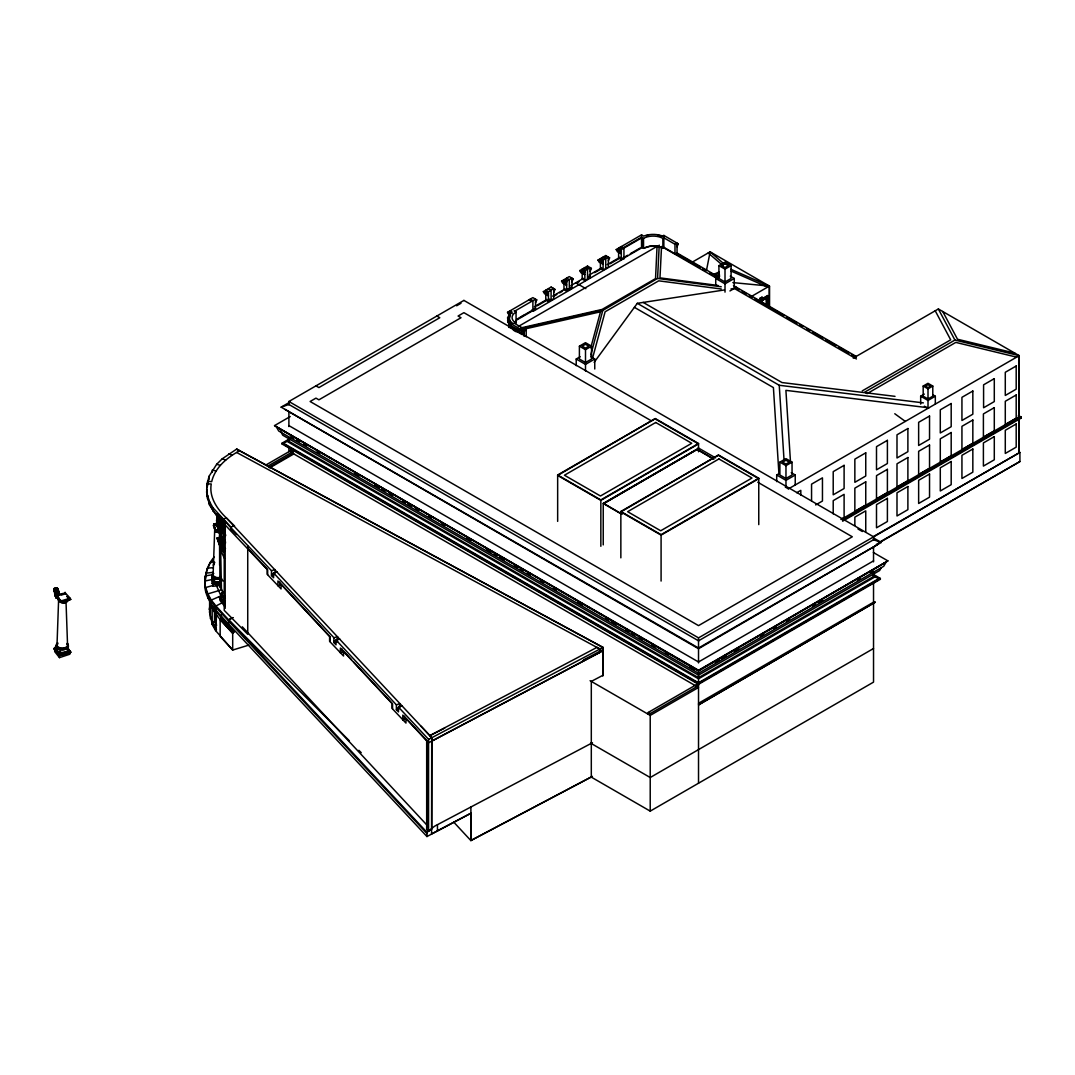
<?xml version="1.0" encoding="UTF-8"?>
<svg xmlns="http://www.w3.org/2000/svg" width="1075" height="1075" viewBox="0 0 1075 1075"><rect width="100%" height="100%" fill="white"/><g stroke="black" fill="none" stroke-linecap="round" stroke-linejoin="round"><path stroke-width="1.5" d="M68.088 650.348L69.902 652.619L69.808 654.232L59.488 657.631L59.461 655.401L54.046 648.897M59.488 653.452L54.744 647.499L59.488 653.452L69.808 651.343M60.133 652.458L60.133 649.622M470.904 813.305L426.963 836.538L228.653 624.091C217.553 612.038 203.081 599.111 204.935 581.011L212.353 579.479M204.935 585.23C204.72 575.098 207.099 564.738 214.221 557.092M205.715 591.72L205.715 587.501L213.078 585.458M330.106 641.614L330.106 636.776L281.059 584.101L281.059 588.939L267.151 574.265L267.151 569.428L217.499 516.86L209.517 504.968L206.655 492.337L207.099 483.857L209.088 476.265L216.653 464.292L222.243 458.783L236.621 449.122L602.806 647.284L602.941 675.799M207.099 486.988L207.099 483.857L211.237 483.978C208.94 497.295 217.298 509.281 226.476 518.016L431.787 737.719L602.981 647.446M206.266 573.136L207.408 568.111L213.186 567.694M207.435 498.706L206.655 488.937M207.596 485.981L207.596 481.278L211.681 481.681C215.013 467.423 227.255 457.453 239.564 450.774L236.621 449.122L602.927 647.419L602.941 675.275L591.304 681.402L591.304 777.131M207.851 598.117L207.851 593.897L205.715 587.501M209.088 479.665L209.088 476.265M212.38 624.763L209.612 612.508L209.625 599.111M209.517 504.968L209.517 501.582L207.435 495.306M209.759 599.178L209.759 609.485M210.364 618.676L210.364 601.933L212.38 608.329L216.424 615.196L216.021 630.34L216.424 629.453L212.178 621.982L212.178 607.697L216.424 615.196M207.408 569.307L210.633 561.876L213.885 561.862M211.278 604.311L211.278 600.092L207.851 593.897L221.652 589.772L219.609 583.94M212.245 472.409L212.245 470.151L216.115 470.958M212.38 608.329L213.71 606.797M221.383 585.311L213.065 586.278L212.998 584.034M220.388 583.456L212.366 583.738L212.931 582.811L221.235 582.516L213.065 582.099L221.168 581.803M212.89 511.055L212.89 507.669L209.517 501.582M214.274 581.306L214.274 578.471L217.19 578.363M214.543 610.439L214.543 621.538L216.626 625.301M214.731 611.46L214.731 621.377L216.25 624.091M214.879 621.484L214.879 610.372M215.645 630.635L215.645 628.499C218.601 633.43 211.318 618.085 211.775 622.855L216.021 630.34M215.645 614.215L216.922 612.589L213.441 606.502M215.954 610.197L215.954 605.977L211.278 600.092L220.966 595.846L216.021 584.652L219.851 584.357L219.851 587.514M216.666 612.32L233.92 631.912L226.341 623.513M217.701 521.536L217.526 522.531L216.545 519.937C217.446 523.928 217.016 532.501 221.06 533.993L219.663 529.787M220.106 533.428L217.258 525.756L220.039 525.554L224.124 535.122M218.212 527.771L219.192 528.389M225.347 532.004L220.617 524.412L218.749 516.511M220.98 538.562L217.11 537.822L219.434 545.24L223.009 551.502L223.922 551.488M220.912 527.14L219.958 527.099L219.018 524.64L221.746 524.237M219.609 565.275L219.609 545.872M219.958 596.84L224.702 602.806M220.912 546.046L219.958 545.495M215.645 613.892L220.147 619.549L220.147 636.306L232.697 650.039L248.715 645.148M220.026 585.19L220.066 583.873M219.784 578.269L220.133 583.698M220.079 578.028L220.106 579.049L219.609 576.59M220.617 524.412L219.69 518.177M221.383 617.856L221.383 614.793M223.116 592.406L221.463 589.503L220.684 550.615L224.46 558.342M221.463 552.953L221.463 548.169M221.463 537.487L221.463 534.477M224.46 534.248L224.46 536.64L221.463 531.238L221.463 528.86M221.463 520.864L220.617 520.985L223.64 526.441L224.46 526.253L221.463 519.359M224.218 552.926L219.018 543.547L223.009 551.502M225.213 541.948L219.152 531.493L221.893 531.09M225.562 535.82L219.018 524.64M222.418 529.854L223.922 532.568L223.009 532.595L219.434 525.756M224.07 539.422L223.143 539.448L219.152 531.493M223.64 529.867L223.64 526.441L225.347 528.577M224.232 523.767L224.232 610.358L247.734 634.29L247.734 546.046M224.46 542.768L224.46 539.852M224.46 526.253L224.46 523.082M224.675 604.123L224.702 606.354L219.958 600.401L219.864 598.09M225.172 608.41L225.172 523.485M228.653 624.091L228.653 619.872L215.954 605.977L222.579 602.591M231.421 530.23L230.816 527.019L212.89 507.669M233.665 631.992L221.423 617.883L233.933 631.589M267.662 574.547L267.662 569.71L247.734 548.304M277.243 571.806L273.574 572.935L273.574 577.786L271.491 575.542L271.491 570.704L217.499 513.474L217.768 517.277M273.319 574.964L273.319 573.526M279.755 585.27L279.755 582.045M873.088 574.252L880.344 578.431L880.344 579.304L698.522 684.318L282.08 444.015L282.08 443.155L289.135 439.084M288.893 451.607L288.893 448.167M288.893 441.597L288.893 438.251M288.893 426.56L288.893 411.523M288.893 404.845L288.893 401.499L463.903 300.409M290.976 452.32L290.976 450.506L292.938 451.634L292.938 453.448L268.79 467.397M339.687 638.872L336.018 640.001L336.018 644.839L333.935 642.595L333.935 637.757L273.574 572.935M335.763 642.03L335.763 640.579M333.935 641.157L337.59 640.015L337.59 636.628L333.935 637.757M342.199 652.337L342.199 649.112M392.55 708.68L392.55 703.829L353.769 662.187M402.131 705.926L398.462 707.068L398.462 711.905L396.379 709.661L396.379 704.824L336.018 640.001M398.207 709.097L398.207 707.646M404.643 716.165L404.643 719.39L403.77 718.463M426.963 836.538L426.963 832.319L228.653 619.872L232.872 617.601L228.653 619.872L349.388 740.823M427.192 827.454L427.192 741.038L405.96 718.221L405.96 723.072L392.039 708.385L392.039 703.547L340.372 648.064L340.372 652.901L342.804 652.149M431.787 737.719L431.733 829.349L428.576 831.029L428.576 739.398L398.462 707.068M437.458 830.988L437.458 824.686M873.532 581.884L873.532 682.128L650.214 811.128L591.143 777.037L470.904 840.61L470.904 807.002M509.926 314.169L509.926 310.836L512.117 312.099L511.351 312.771A16.609 9.594 0 0 0 511.351 322.366L512.117 323.024L510.921 323.723L510.921 327.042M510.921 325.752L524.116 332.807L524.116 335.024L508.515 325.188L509.94 324.381L508.045 321.774L507.575 317.663L509.94 313.698L507.521 312.314L532.864 297.6L536.734 299.912L535.538 302.828M530.217 299.831L530.217 299.132L532.891 300.664L532.891 310.635M533.281 311.239L624.441 258.242L623.446 257.678M551.099 300.127L551.099 290.156L548.425 288.611M557.656 521.375L557.656 475.002L655.333 418.578L698.522 443.491L698.522 451.769M600.844 546.302L600.844 499.929L698.522 443.491M602.766 675.678L602.766 647.298L599.957 649.031L599.944 652.444L431.733 741.118M603.236 544.891L603.236 503.436L697.084 449.216L712.806 458.393M713.827 459.307L697.084 449.498L603.707 503.584L697.084 449.216M620.853 557.844L620.853 511.472L718.53 455.034L758.762 478.254L758.762 524.627M662.657 236.124L661.488 235.68A16.609 9.594 0 0 0 644.893 235.68L643.723 236.124L641.547 234.861L641.547 247.223L643.549 248.352A13.666 7.888 0 0 1 656.731 246.323L658.451 246.645M648.252 714.27L648.252 712.456L696.573 684.547L698.522 685.675L650.214 713.585L650.214 811.128M698.522 443.921L600.844 500.359L557.656 475.432L655.333 418.578M661.085 581.064L661.085 534.678L758.762 478.254M675.006 254.211L677.048 253.028L677.048 243.058L674.979 244.253L663.853 237.83L662.858 238.395A13.666 7.888 0 0 0 643.522 238.395L641.547 237.252L623.446 247.693M698.522 783.205L698.522 682.974M698.522 677.962L698.535 670.276L887.896 560.881L873.384 552.51M698.522 662.926L698.522 647.903M698.522 641.211L698.522 637.878L1019.906 452.414L1019.92 461.538L876.286 544.461M698.642 704.891L875.252 602.202L698.522 704.824M718.53 455.464L758.762 478.684L661.085 535.108L620.853 511.902L718.53 455.034M766.381 304.427L766.381 297.802L766.744 306.281M767.698 305.354L767.698 295.544L768.047 305.569M730.946 269.328L769.404 286.084L769.404 307.652L769.404 286.084L710.118 251.846L691.843 262.394M873.532 576.885L873.532 571.873M873.532 561.849L873.532 546.812M873.532 540.134L873.532 536.788L463.903 300.409M1019.207 453.26L1019.207 355.664L938.354 308.982L853.241 358.123M285.036 409.427L698.522 648.722L698.522 640.821L288.893 404.455L281.153 407.156L698.522 648.023L881.272 542.432L874.002 538.239M58.399 591.022L59.004 593.588L56.532 594.072L54.677 588.804L57.311 588.24L57.889 589.248L55.725 589.597C54.234 585.499 52.393 592.782 55.483 590.712M217.647 518.029L217.499 523.364L217.177 520.649M213.777 523.942C216.451 522.88 209.061 528.631 217.11 523.713M213.885 524.183L215.242 531.856L213.885 524.183L217.217 523.955M54.086 589.718L54.086 591.223L54.368 590.162M54.476 591.183L54.798 589.221M55.94 596.343A3.816 0.86 80.6 0 0 56.478 597.068L56.115 594.999L56.451 597.176A3.816 0.86 80.6 0 1 54.637 591.989L55.51 589.597M55.376 590.121L55.457 591.64M221.907 543.668L221.88 545.065A3.816 0.86 80.6 0 1 220.832 545.119A3.816 0.86 80.6 0 1 219.851 540.698L219.743 538.736A4.34 0.981 80.6 0 1 220.939 538.683M220.16 540.134L220.173 540.644A3.816 0.86 80.6 0 0 221.907 545.778L221.114 544.34A3.292 0.739 80.6 0 1 220.321 540.846C219.233 538.158 221.154 539.126 222.055 540.712L220.953 539.233L221.195 540.483M221.987 545.536L222.001 545.294A3.292 0.739 80.6 0 1 220.671 540.779L220.698 539.435M216.559 524.479L217.002 517.599L217.284 518.459M216.707 524.304L216.733 523.095M217.029 524.318L217.11 521.859M217.593 521.939L217.378 515.153M57.002 645.202L58.641 598.963M213.119 574.386L214.691 529.908M220.2 538.091L221.248 539.448A4.34 0.981 80.6 0 1 221.934 542.62L221.987 544.702M216.599 523.149L216.653 521.778M217.607 523.055L217.688 519.467L217.513 522.531M522.343 329.568L600.482 311.804L657.564 278.438L659.23 245.127M216.72 520.461L216.747 521.845M61.893 602.134L61.45 602.632L61.235 600.549L61.893 602.134L70.775 599.407L69.902 598.197M64.769 592.889L65.105 592.285L65.172 594.005M70.775 599.407L64.446 600.952M221.974 545.038A3.292 0.739 80.6 0 1 221.047 544.367C222.323 542.364 221.772 549.177 224.084 548.21A3.642 2.096 0 0 1 223.855 547.686M221.195 539.784L220.267 537.406L219.381 538.817M54.408 589.664L55.268 596.303M54.959 589.664L55.107 592.123A3.292 0.739 80.6 0 0 55.322 593.79M219.394 539.166L219.421 537.822M221.867 544.111A5.254 1.183 80.6 0 0 220.523 538.024A5.254 1.183 80.6 0 0 219.072 538.091L219.354 539.932L219.609 531.399L219.985 537.755M220.321 539.811L220.442 539.072M216.814 519.265L216.747 520.636L216.948 515.261L216.975 521.684M217.58 521.227L217.62 520.166M206.655 492.337L206.897 489.649L207.354 494.325M204.935 582.22L205.379 575.851L212.769 574.695M217.634 518.822L217.714 524.788M209.612 612.535L210.042 605.453L209.759 608.275M216.935 519.843L216.989 518.674M217.405 519.4L219.434 526.32M218.722 531.601L218.722 532.622L218.763 531.359L217.499 531.157L217.392 532.407L217.338 531.534M217.929 520.824L218.077 522.92M509.12 319.598L510.383 315.365M509.268 326.289L509.12 327.539A16.609 9.594 0 0 1 510.383 323.871L509.268 327.055L510.383 324.637M217.258 519.507L217.298 518.768L219.905 518.701M217.701 519.521L217.231 517.572M217.016 519.05L217.096 517.236L217.298 518.284M218.05 520.999L217.983 522.49M762.323 299.361L761.96 297.17L762.094 301L760.751 301.47L760.522 300.086L758.13 301.47M762.094 301L762.054 299.199L768.047 295.746M68.625 598.627L61.235 600.898L61.235 602.054L56.505 596.934L56.505 595.778L65.387 593.051L70.117 598.17M65.266 593.857L65.387 593.051M209.343 609.458L210.176 603.962M209.531 609.471L210.082 606.34M207.569 483.884L208.053 481.304M205.379 577.047L205.889 574.413M205.379 580.07L205.889 577.423M706.45 270.551L710.118 251.846L723.381 263.402M54.449 588.764L54.529 590.014M54.207 590.094L54.543 589.234M56.921 597.109L56.276 598.076L55.309 596.034M219.878 539.153L220.724 538.32M551.085 287.159L554.955 289.403L553.746 292.306M563.985 283.316L566.659 284.862L562.789 283.316L561.58 281.099L569.293 276.571L573.163 278.882L571.967 281.798M582.193 272.795L584.867 274.34L580.997 272.795L579.801 270.578L587.501 266.049L591.371 268.374L590.175 271.276M603.088 263.832L599.205 262.287L598.009 260.069L605.722 255.541L609.592 257.852L608.383 260.768M678.271 243.81L677.075 246.726L677.075 244.509L678.271 243.81L663.853 235.425L662.455 236.312L657.954 235.223M54.986 589.113L56.034 590.323M217.043 518.472L217.204 517.72M217.419 518.943L217.567 518.163M590.726 347.816L600.482 311.804M590.726 355.046L602.927 309.976L521.832 328.426M592.553 358.136L605.117 311.777L658.706 280.83L721.231 288.987M54.718 589.046L55.322 589.92M69.808 652.982L59.488 655.723L53.75 648.467L54.556 648.091L59.421 654.191L59.125 655.212L70.802 652.108L67.913 648.332M59.192 655.118L70.507 652.404L67.994 648.763M56.532 595.214A4.784 1.075 80.6 0 0 55.309 589.678L55.403 589.651M220.523 538.481L220.912 539.529M217.244 518.714L219.958 527.099M214.772 562.373L213.293 565.222L214.046 564.429M881.164 567.681L879.659 570.516L698.522 675.14L282.765 435.227L280.508 430.994M59.313 655.293L70.117 652.673L68.276 649.824M54.234 589.517L54.771 588.71L55.403 589.409M56.935 588.347L57.539 588.643L54.261 588.321M56.666 597.324L55.604 596.813M56.209 597.633L58.413 597.028M56.276 598.076L58.507 597.445L55.94 597.767M219.985 537.419L219.434 538.212M53.804 590.511L54.986 590.377M594.139 362.382L637.314 303.325L724.429 289.954M210.633 563.072L213.32 559.497M887.896 560.881L698.535 670.961L274.528 425.606L290.237 416.536M233.92 631.912L232.697 633.296L232.697 650.039L215.645 630.649L212.38 624.75L212.178 621.982L214.946 621.337L216.451 624.051M220.147 619.549L232.697 633.296L220.147 619.549L221.369 618.179M57.754 642.796L56.881 643.549A6.02 3.48 0 0 0 58.292 647.701L59.595 648.212A6.02 3.48 0 0 0 66.798 647.405L68.182 645.779A6.02 3.48 0 0 0 67.295 643.173M57.069 644.436L57.754 643.844M222.968 591.519L222.095 592.271A6.02 3.48 0 0 0 223.506 596.423L224.809 596.934M222.283 593.158L222.968 592.567M55.027 589.328L57.687 588.912L58.225 590.108L56.061 590.471L55.725 589.597M426.963 832.319L434.609 826.191L592.446 742.744M877.388 544.716L698.522 648.722M520.797 317.286L523.485 315.378M219.381 538.669L219.233 538.575A4.784 1.075 80.6 0 1 220.523 538.387A4.784 1.075 80.6 0 1 221.746 543.937L221.531 541.491L221.692 542.727M281.153 407.156L289.847 402.131M456.647 305.784L461 303.271M548.452 295.37L544.568 293.824L543.372 291.607L551.085 287.079L553.746 288.624L553.746 298.595L548.452 301.658L545.778 300.113L545.778 290.142L548.452 291.688L553.746 288.624M618.622 251.765L621.296 253.31L617.426 251.765L616.217 249.548L641.547 234.861M282.08 444.015L290.411 439.057M566.633 279.567L563.985 281.099L566.659 282.644L565.463 283.33L561.58 281.099M873.303 575.085L879.108 578.431L698.522 682.746L283.316 443.155L289.82 439.621M514.67 311.186L535.538 299.132L535.538 309.116L516.081 320.35M566.659 281.166L571.967 278.103L571.967 288.087L566.659 291.137L563.985 289.605L563.985 279.634L566.659 281.166L566.659 291.137M584.867 270.658L590.175 267.594L590.175 277.565L584.867 280.629L582.193 279.083L582.193 269.113L584.867 270.658L584.867 280.629M598.009 260.069L601.879 262.3L603.088 261.615L600.414 260.069L600.414 258.605L603.088 260.137L608.383 257.073L608.383 267.057L603.088 270.107L600.414 268.575L600.414 262.287M621.296 249.628L642.138 237.602L642.138 247.573L621.296 259.599L618.622 258.054L618.622 248.083L621.296 249.628L621.296 259.599M535.538 300.61L536.734 299.912M543.372 291.607L547.242 293.851L548.452 293.152L545.778 291.607M553.746 290.089L554.955 289.403M571.967 279.581L573.163 278.882M579.801 270.578L583.671 272.822L584.867 272.123L582.193 270.578M590.175 269.059L591.371 268.374M608.383 258.551L609.592 257.852M616.217 249.548L620.1 251.792L621.296 251.093L618.622 249.548M534.423 306.671L547.027 299.387M552.631 296.163L565.235 288.879M570.838 285.641L583.456 278.358M589.06 275.133L601.664 267.85M607.227 264.638L620.1 257.207M537.218 305.824L545.63 300.973M554.028 296.109L556.837 294.496M559.632 292.884L562.44 291.258M576.442 283.168L579.25 281.556M594.663 272.66L601.664 268.616M610.062 263.765L618.474 258.914M516.766 319.262L532.286 310.299M621.269 246.551L623.943 248.097L623.943 258.067L623.352 257.718L627.625 255.259M630.353 253.673L640.163 248.016M265.418 465.273L290.976 450.506M267.366 466.402L292.938 451.634M526.199 336.797L526.199 330.146L524.116 331.342L510.921 323.723L516.067 323.145A13.666 7.888 0 0 1 516.067 311.992L514.078 310.836M269.664 467.894L293.797 453.946M518.352 326.464L657.793 245.96M663.853 235.425L663.853 247.801L662.858 248.365A13.666 7.888 0 0 0 660.023 247.116M522.92 333.505L524.116 332.807M663.88 247.331L675.033 253.781M677.048 253.028L674.979 254.224L674.979 244.253M579.398 346.177L585.472 342.67L591.559 346.19L591.559 359.037L585.499 362.53L579.398 359.023L579.398 346.177L585.499 349.684L591.559 346.19M718.92 265.619L724.98 262.125L731.081 265.632L731.081 278.479L725.007 281.986L718.92 278.465L718.92 265.619L725.007 269.14L731.081 265.632M576.213 365.661L576.213 359.023L580.178 356.725M715.735 285.117L715.735 278.465L719.699 276.181M576.213 359.023L585.499 364.385L594.757 359.037L594.757 369.007M715.735 278.465L725.007 283.827L734.265 278.479L734.265 288.449M729.938 290.962L736.375 287.24M732.868 282.604L769.404 286.084L767.631 287.106L731.175 271.115M750.229 297.157L769.404 286.084M760.791 300.248L759.918 298.353L761.96 297.17M759.918 298.353L762.578 297.533M761.705 298.998L767.698 295.544M760.939 300.946L765.024 298.595M761.826 300.852L766.744 298.003M855.512 357.572L856.197 356.416L733.473 285.574M862.244 390.897L950.69 339.834L935.223 310.796M1019.207 453.26L1019.207 355.664L954.909 340.063L864.905 392.039L867.095 393.625L955.809 342.401L1016.627 357.155M779.886 462.129L785.946 458.635L792.047 462.156L792.047 475.002L785.973 478.496L779.886 474.975L779.886 462.129L785.973 465.65L792.047 462.156M923.183 386.059L927.98 383.291L932.791 386.073L932.791 396.218L928.007 398.986L923.183 396.205L923.183 386.059L928.007 388.828L932.791 386.073M776.701 481.627L776.701 474.975L779.335 473.457M920.67 404.079L920.67 396.205L924.325 394.095M776.701 474.975L785.973 480.337L795.231 475.002L795.231 484.973M920.67 396.205L928.007 400.438L935.317 396.218L935.317 404.093M788.418 488.897L1019.207 355.664M796.723 492.713L800.808 490.348L800.808 495.306M815.643 504.941L822.456 501.017L822.456 477.851L811.558 484.14L811.558 500.681M841.376 519.077L844.103 517.505L844.103 494.339L833.206 500.641L833.206 513.877M841.026 519.507L1019.207 416.63L1021.25 417.14L1021.25 418.067L842.612 521.2M842.478 520.112L845.367 518.432M855.512 512.573L858.414 510.907M862.755 508.394L865.657 506.728M933.732 467.41L936.634 465.744M946.779 459.885L949.668 458.219M967.057 448.181L969.946 446.501M993.125 433.131L996.028 431.451M842.612 520.273L1021.25 417.14L1018.348 415.461M873.021 536.801L1019.906 452.414M698.522 640.821L873.532 539.731L881.272 542.432M880.277 541.746L1019.92 461.538M873.532 560.881L698.522 661.972L288.893 425.606M699.986 669.712L886.042 562.225L883.717 566.27L698.535 673.246L278.707 430.994L276.382 426.95L698.535 670.545M715.856 662.2L718.745 660.534M721.634 658.854L725.961 656.355M734.628 651.356L738.955 648.843M760.616 636.333L763.505 634.667M773.624 628.835L776.499 627.168M786.618 621.323L789.507 619.657M812.606 606.313L815.495 604.634M818.384 602.968L822.711 600.468M857.366 580.446L860.255 578.78M870.36 572.948L873.249 571.268M288.893 441.301L698.522 677.68L873.532 576.576L879.108 578.431M875.507 576.576L698.522 678.822L286.918 441.301M880.344 578.431L698.522 683.458L282.08 443.155M694.168 681.107L698.522 683.619L702.862 681.107M705.751 679.44L734.642 662.751M737.531 661.085L754.865 651.06M757.754 649.394L760.643 647.728M763.532 646.062L767.873 643.562M770.762 641.883L773.651 640.216M776.54 638.55L786.658 632.705M789.547 631.038L831.432 606.837M834.321 605.171L851.669 595.16M854.558 593.481L857.447 591.814M860.336 590.148L864.663 587.649M867.552 585.969L870.441 584.303M873.33 582.637L877.67 580.137M698.522 687.489L650.214 715.399L590.094 680.703M873.532 648.507L650.214 777.521L590.659 743.161M428.576 739.398L431.733 737.732L431.572 833.918L470.89 813.184L470.85 840.462L592.406 776.378M428.576 742.798L602.766 650.697L599.702 652.297M583.591 659.862L602.806 649.797M582.112 661.461L602.806 650.617M444.727 728.084L429.812 735.663L597.136 647.284L599.944 649.045L236.675 452.494M713.531 274.474L719.256 271.881M714.835 275.281L719.202 273.292M715.265 276.974L719.578 275.012M221.759 544.702L222.082 545.455C220.483 547.981 219.663 541.236 219.69 539.905M663.853 247.801L657.04 246.39L655.535 278.586L602.094 309.439L520.703 327.956M55.698 590.699L56.558 591.855M233.315 526.253L234.484 525.89L226.476 518.016L222.807 519.158L222.807 522.544L224.541 522.007M231.233 530.284L232.025 530.042L236.513 534.611M230.816 530.418L232.025 530.042M230.816 527.019L234.484 525.89M271.491 570.704L275.146 569.562L275.146 572.948L271.491 574.09M271.491 575.542L273.937 574.776M280.36 585.082L277.928 585.835L277.928 580.997L329.595 636.481L329.595 641.332L343.516 656.005L343.516 651.168L351.498 659.741M333.935 642.595L337.59 641.466M396.379 704.824L400.034 703.682L400.034 707.081L399.121 706.087M396.379 709.661L398.825 708.909M405.248 719.202L402.816 719.968L402.816 715.117L426.681 740.756L426.681 829.43L428.576 831.472M221.114 544.34L225.548 542.969M57.378 595.16L63.291 593.346M222.041 545.28L221.719 544.501L224.688 543.587M61.087 595.147L63.868 594.287M59.421 654.191L69.996 651.383L70.802 652.108M224.729 529.612L222.108 530.203L225.548 534.544M224.863 536.465L222.243 537.057L224.823 540.308M224.729 548.519L222.108 549.11L223.828 551.287M216.922 612.589L213.441 606.837M646.209 235.667L648.48 235.223M221.423 541.545L221.262 540.295L221.987 541.518M211.775 622.855L212.178 621.982M220.939 538.32L223.103 537.97M219.072 539.381L219.555 539.274A4.784 1.075 80.6 0 0 220.644 545.482A4.784 1.075 80.6 0 0 222.135 545.818M223.439 538.83L221.275 539.18L221.692 540.779M219.851 539.865L220.671 539.758M219.838 540.188L220.671 540.067M224.326 543.507L223.748 539.892L221.584 540.241L221.88 541.598M224.46 543.681A5.254 1.183 80.6 0 0 223.479 538.548A5.254 1.303 79.5 0 1 223.802 539.717L224.03 541.195L221.853 541.437L222.189 544.555M222.055 542.673L224.218 542.311M54.019 588.683L57.163 587.877M54.435 589.221L55.121 589.14M55.295 590.027L56.021 590.739M56.317 591.008L55.309 589.302M54.623 591.465L55.457 591.344M56.303 591.707L55.685 590.256L58.063 589.852L58.534 591.169L56.021 591.411L56.438 592.849M58.802 592.352L56.128 592.849L56.303 593.964M56.948 595.147L56.841 593.951L59.004 593.588L58.695 592.325M221.383 518.741L220.267 518.929L222.135 522.773L223.251 522.584M730.987 288.947L734.292 288.436L856.439 358.956M205.889 573.203L213.226 572.317M214.006 525.03L217.352 524.694M215.081 529.948L218.413 529.72M215.296 531.265L220.039 530.942M674.616 254.022L675.396 253.982M58.292 597.781L57.338 596.88M212.487 583.658L221.195 583.738M220.227 583.859L212.716 583.873M213.065 584.37L221.168 584.074M1019.207 418.067L1021.25 418.067M875.252 602.202L873.532 602.202L698.522 703.292L699.382 703.789L698.642 704.434M220.079 530.754L217.499 530.539M217.123 522.974L217.862 522.934M656.758 246.309L649.676 246.309L643.549 248.352L643.522 238.395M219.058 521.536L218.077 520.918L221.463 531.238M219.058 540.443L218.077 540.335L217.11 537.822M895.018 396.352L781.995 382.552L643.213 302.424M637.314 303.325L779.241 385.28L923.371 402.883M928.854 407.828L785.906 390.359L790.488 461.847M718.006 285.453L659.969 277.874L661.542 246.471L717.858 278.976M657.564 278.438L721.218 286.756M1014.813 353.124L957.502 339.23L942.748 311.522M216.653 464.292L220.335 465.368M660.05 247.102L662.885 248.352L662.858 238.395M222.243 458.783L225.669 460.1M224.809 597.982L223.506 597.472A6.02 3.48 0 0 1 222.095 593.319M219.824 545.401L217.204 538.656M228.935 453.69L232.066 455.249M730.288 276.181L734.265 278.479M932.872 394.807L935.317 396.218M676.928 252.921L718.973 277.202M676.928 253.687L679.83 255.366M682.719 257.033L700.121 267.084M703.023 268.75L705.926 270.43M710.279 272.942L713.168 274.609M736.375 288.006L739.264 289.672M742.153 291.338L746.48 293.838M749.369 295.504L752.258 297.17M755.134 298.837L784.011 315.512M786.9 317.179L797.005 323.011M799.894 324.677L802.783 326.343M807.11 328.842L809.999 330.509M812.888 332.175L822.993 338.02M825.882 339.687L835.987 345.518M838.863 347.185L848.968 353.017M851.857 354.683L856.197 357.182M676.807 254.399L681.107 256.885M683.982 258.551L694.033 264.356M696.909 266.009L699.785 267.675M702.66 269.328L705.536 270.981M709.836 273.48L712.712 275.133M924.339 406.202L928.007 408.312L928.007 400.438M620.073 247.331L621.269 248.016M623.352 257.718L624.347 258.672M603.062 257.073L605.736 258.605L605.736 268.575M601.866 257.839L603.062 258.538M584.854 267.581L587.528 269.126L587.528 279.097M583.644 268.36L584.854 269.046M588.764 276.745L590.175 277.565M634.384 307.329L773.409 387.591L778.958 474.156M575.743 282.806L585.835 288.637M566.633 278.103L569.307 279.634L569.307 289.605M570.556 287.267L571.967 288.087M567.667 288.664L569.71 289.847M549.446 299.172L551.502 300.355M529.008 299.898L530.217 300.597M534.127 308.297L535.538 309.116M531.856 310.043L533.281 310.877M590.766 356.739L594.757 359.037M791.254 472.704L795.231 475.002M509.926 312.314L512.117 313.578M515.395 321.573L516.067 321.962L514.885 322.742A13.666 7.888 0 0 1 516.067 321.962L516.067 311.992M515.073 323.723L526.199 330.146M522.141 334.58L509.725 327.405L508.515 325.188M513.339 330.119L516.255 331.799M785.288 487.042L788.203 488.722M857.998 529.008L862.365 531.52M655.333 419.008L697.084 443.088M651.558 420.943L463.903 312.664L458.071 316.037L461.014 317.73L318.899 399.819L315.956 398.126L310.111 401.499L698.522 625.623L852.314 536.788L757.754 482.218M698.118 447.805L715.574 457.883M436.853 316.037L439.796 317.73L318.899 387.578L315.942 385.871M873.088 575.112L880.344 579.304M557.656 475.002L600.844 499.929M620.853 511.472L661.085 534.678M603.707 503.436L621.847 514.052M603.236 503.436L621.82 514.267M288.893 401.499L698.522 637.878M274.528 425.606L698.535 670.276M290.667 436.853L293.569 438.533M296.472 440.199L299.374 441.879M303.728 444.392L306.63 446.071M316.789 451.93L319.692 453.61M354.535 473.699L358.889 476.212M374.852 485.43L379.206 487.942M382.109 489.622L385.011 491.288M389.365 493.801L392.268 495.481M402.426 501.34L405.329 503.019M408.231 504.699L411.134 506.365M415.488 508.878L418.39 510.558M428.562 516.417L431.465 518.096M441.623 523.955L444.526 525.635M466.295 538.199L470.648 540.712M486.612 549.916L490.966 552.429M493.868 554.109L496.771 555.788M499.673 557.455L504.027 559.968M514.199 565.84L517.102 567.506M520.004 569.186L522.907 570.865M527.261 573.378L530.163 575.044M540.322 580.917L543.224 582.583M553.383 588.455L556.286 590.121M578.054 602.685L582.408 605.198M605.642 618.609L608.544 620.275M611.447 621.955L615.8 624.468M625.959 630.326L628.862 632.006M631.764 633.672L634.667 635.352M639.02 637.865L641.923 639.544M652.082 645.403L654.984 647.083M665.143 652.942L668.045 654.621M689.814 667.185L694.168 669.698M286.219 445.695L296.377 451.554M299.28 453.233L309.439 459.092M312.355 460.772L316.708 463.285M319.611 464.964L322.513 466.631M325.416 468.31L335.575 474.169M339.928 476.695L342.831 478.362M345.733 480.041L363.162 490.093M366.064 491.772L395.103 508.529M398.005 510.195L408.164 516.067M411.067 517.733L421.239 523.606M424.141 525.272L428.495 527.798M431.398 529.464L434.3 531.144M437.203 532.824L447.361 538.683M451.715 541.195L454.631 542.875M457.533 544.541L467.692 550.413M470.595 552.093L506.889 573.029M509.792 574.708L519.951 580.567M522.867 582.247L533.025 588.106M535.928 589.785L540.282 592.298M543.184 593.978L546.087 595.644M548.989 597.324L553.343 599.837M556.245 601.516L559.161 603.196M563.515 605.709L566.418 607.375M569.32 609.055L579.479 614.913M582.381 616.593L618.676 637.542M621.578 639.208L631.751 645.081M634.653 646.747L644.812 652.619M647.714 654.299L652.068 656.812M654.971 658.478L657.873 660.157M660.776 661.837L665.143 664.35M668.045 666.016L672.399 668.529M675.302 670.209L678.204 671.888M681.107 673.555L691.265 679.427M291.849 452.817L696.573 686.361M648.252 712.456L650.214 713.585M708.197 252.961L722.763 265.431M894.776 413.741L905.325 421.413M358.848 750.31L361.227 752.675M420.997 726.189L431.263 737.168M426.963 833.515L228.653 621.068C218.427 609.485 204.452 598.009 204.935 581.011M221.127 617.937L226.583 623.769M336.677 639.02L337.59 640.015M453.905 822.308L470.904 840.61M242.305 626.806L427.366 825.546M426.681 828.986L428.576 831.029M221.719 544.501L225.508 548.599M222.149 545.159L224.353 547.551M67.483 596.276L69.7 598.681M56.505 595.778L61.356 601.234M509.12 319.033L511.351 323.83M224.702 604.446L218.964 597.189L219.77 596.8L224.635 602.914L224.447 604.123M67.913 648.951L70.507 652.404M68.142 650.187L70.117 652.673M59.488 657.631L54.744 651.678L54.65 649.367M222.189 531.037L225.629 535.363M222.646 538.145L225.213 541.383M222.323 537.89L225.575 542.082M222.189 549.943L224.218 552.362M509.268 322.5L510.383 324.919L510.383 322.702M508.045 321.774L509.604 325.107L508.811 323.078M211.775 622.062L216.424 630.259L212.178 622.788M211.95 622.828L216.196 630.299M54.933 588.643L55.725 589.96M221.463 524.278L224.46 529.679M219.112 525.473L223.009 532.595M219.246 532.327L223.143 539.448M221.463 578.404L222.955 581.105M213.737 606.461L216.948 612.266M507.521 312.314L508.73 314.518M938.354 308.982L954.909 340.063M53.763 590.282L54.14 591.223M507.575 320.417L508.865 323.857M212.124 577.315L212.272 579.694M217.258 525.756L220.106 533.952M217.929 539.731L219.958 546.006M219.784 581.105L220.133 581.844L220.093 579.21M620.1 251.792L620.692 253.66M601.879 262.3L602.484 264.168M583.671 272.822L584.276 274.689M565.463 283.33L566.055 285.197M547.242 293.851L547.847 295.719M56.061 590.471L56.841 593.951M211.802 576.818L212.568 583.967M54.946 595.241L54.382 591.626M214.234 524.936L215.349 530.324M760.536 298.716L761.033 301.618M218.4 515.933L218.749 518.782M217.231 515.046L217.755 519.373M216.828 514.831L217.54 520.622L216.505 513.931M216.975 521.12L217.674 527.476M508.273 321.25L508.421 322.567M212.716 578.82L213.065 582.717M212.931 582.811L212.218 576.106L212.366 583.738M212.716 582.999L213.065 586.278M59.004 593.588L59.031 594.999M56.652 595.389L56.438 593.964L56.438 596.034M779.241 385.28L784.051 460.302M66.032 602.121L67.55 644.987M217.271 518.244L217.338 520.125M219.69 542.862L219.918 577.503M698.522 677.68L698.522 682.746M928.007 388.828L928.007 398.986M865.751 532.353L865.751 510.84L854.853 517.142L854.853 525.406M785.973 465.65L785.973 478.496M785.973 480.337L785.973 486.988M725.007 269.14L725.007 281.986M725.007 283.827L725.007 292.131M605.722 255.541L605.722 257.006M603.088 260.137L603.088 270.107M587.501 266.049L587.501 267.527M585.499 349.684L585.499 362.53M585.499 364.385L585.499 371.023M548.452 291.688L548.452 301.658M524.116 331.342L524.116 336.327M509.926 324.018L509.926 324.784M509.684 321.519L509.684 323.736M509.684 325.053L509.684 325.819M67.322 644.207A5.281 3.05 0 0 1 61.772 648.131A5.281 3.05 0 0 1 57.62 643.67M60.563 600.75A3.642 2.096 0 0 1 58.722 598.426M68.383 648.292A6.208 3.574 0 0 1 62.511 652.471A6.208 3.574 0 0 1 56.102 648.561M68.383 645.658A6.208 3.574 0 0 1 61.705 649.837A6.208 3.574 0 0 1 56.464 645.027M67.04 643.979A6.208 3.574 0 0 1 67.913 644.772M68.182 646.827A6.02 3.48 0 0 1 67.671 647.688L66.798 648.453A6.02 3.48 0 0 1 59.595 649.26L58.292 648.749A6.02 3.48 0 0 1 56.37 645.457M67.577 600.28A5.026 2.903 0 0 1 64.446 601.57L63.143 601.637A5.026 2.903 0 0 1 58.507 597.902M66.986 596.759A5.026 2.903 0 0 1 67.752 597.378M68.33 600.011A5.026 2.903 0 0 1 64.446 602.739L63.143 602.82A5.026 2.903 0 0 1 58.507 599.071M66.744 600.253A5.026 2.903 0 0 1 65.669 600.697M60.643 600.589A5.026 2.903 0 0 1 58.507 597.283M66.986 596.155A5.026 2.903 0 0 1 68.33 598.224M222.727 536.936A5.254 1.183 80.6 0 1 223.103 537.594A5.254 1.303 79.5 0 0 222.592 536.949M225.011 596.504A5.281 3.05 0 0 1 222.834 592.392M225.011 549.15A3.642 2.096 0 0 1 224.406 548.734M225.347 600.965A6.208 3.574 0 0 1 221.316 597.283M225.347 598.345A6.208 3.574 0 0 1 221.678 593.749M222.431 592.916A6.208 3.574 0 0 1 223.533 592.231M224.85 550.615A5.026 2.903 0 0 1 223.721 547.793M224.85 549.446A5.026 2.903 0 0 1 223.506 547.363M224.85 548.828A5.026 2.903 0 0 1 223.506 546.745M220.684 577.356A5.281 3.05 0 0 1 214.879 576.885A5.281 3.05 0 0 1 213.401 573.607M215.632 529.787A3.642 2.096 0 0 1 214.946 527.718M220.348 581.803A6.208 3.574 0 0 1 212.299 577.692M220.348 579.183A6.208 3.574 0 0 1 212.299 575.071M212.837 574.184A6.208 3.574 0 0 1 213.737 573.418M221.154 577.705A6.02 3.48 0 0 1 213.938 576.966L213.038 576.213A6.02 3.48 0 0 1 213.307 572.733M221.154 578.753A6.02 3.48 0 0 1 213.938 578.014L213.038 577.262A6.02 3.48 0 0 1 212.366 575.501M212.635 574.614A6.02 3.48 0 0 1 213.307 573.781M220.079 532.542A5.026 2.903 0 0 1 218.763 532.542L217.499 532.327A5.026 2.903 0 0 1 214.812 530.741M215.457 530.23A5.026 2.903 0 0 1 214.852 527.341M215.457 529.612A5.026 2.903 0 0 1 214.503 527.462M57.512 588.213A5.254 1.183 80.6 0 1 59.246 594.959M53.978 589.732A4.784 1.075 80.6 0 1 55.309 589.678M55.43 594.811A3.816 0.86 80.6 0 1 54.973 591.935M56.411 596.558A3.292 0.739 80.6 0 1 55.954 595.926M221.584 537.016A5.254 1.303 79.5 0 1 221.853 536.64M223.721 539.892A4.797 1.196 79.5 0 1 224.017 541.074M222.418 521.053A91.818 53.011 0 0 1 210.539 506.083M209.974 504.86A91.818 53.011 0 0 1 208.295 500.184M207.892 498.612A91.818 53.011 0 0 1 207.193 493.868M207.892 497.792A91.818 53.011 0 0 1 207.341 494.621M63.143 601.637L63.129 602.873L63.143 601.637M64.446 601.57L64.5 602.82L64.446 601.57M219.864 529.317L220.16 530.58L219.945 529.303M585.472 344.255L582.153 346.177L585.499 348.098L588.804 346.19L585.472 344.255M724.98 263.711L721.674 265.619L725.007 267.554L728.326 265.632L724.98 263.711M655.723 422.488L564.442 475.231L600.455 496.005L691.736 443.276L655.723 422.488M718.92 458.958L627.639 511.687L660.695 530.768L751.976 478.026L718.92 458.958M785.946 460.221L782.64 462.129L785.973 464.064L789.292 462.156L785.946 460.221M927.98 384.541L925.36 386.059L928.007 387.578L930.614 386.073L927.98 384.541M844.103 465.354L833.206 471.643L833.206 494.809L844.103 488.52L844.103 465.354M865.751 452.857L854.853 459.146L854.853 482.312L865.751 476.01L865.751 452.857M887.399 440.347L876.501 446.649L876.501 469.815L887.399 463.513L887.399 440.347M907.891 428.522L896.993 434.811L896.993 457.977L907.891 451.688L907.891 428.522M929.539 416.025L918.641 422.314L918.641 445.48L929.539 439.191L929.539 416.025M951.187 403.528L940.289 409.817L940.289 432.983L951.187 426.694L951.187 403.528M972.835 391.031L961.937 397.32L961.937 420.486L972.835 414.197L972.835 391.031M994.294 378.642L983.585 384.823L983.585 407.761L994.294 401.58L994.294 378.642M1016.197 365.997L1005.286 372.286L1005.286 395.452L1016.197 389.163L1016.197 365.997M865.751 481.842L854.853 488.144L854.853 511.31L865.751 505.008L865.751 481.842M887.399 469.345L876.501 475.647L876.501 498.8L887.399 492.511L887.399 469.345M907.891 457.52L896.993 463.809L896.993 486.975L907.891 480.686L907.891 457.52M929.539 445.023L918.641 451.312L918.641 474.478L929.539 468.189L929.539 445.023M951.187 432.526L940.289 438.815L940.289 461.981L951.187 455.692L951.187 432.526M972.835 420.029L961.937 426.318L961.937 449.484L972.835 443.182L972.835 420.029M994.294 407.64L983.397 413.929L983.397 437.095L994.294 430.793L994.294 407.64M1016.197 394.995L1005.286 401.284L1005.286 424.45L1016.197 418.162L1016.197 394.995M887.399 498.343L876.501 504.632L876.501 527.798L887.399 521.509L887.399 498.343M907.891 486.518L896.993 492.807L896.993 515.973L907.891 509.671L907.891 486.518M929.539 474.021L918.641 480.31L918.641 503.476L929.539 497.174L929.539 474.021M951.187 461.511L940.289 467.813L940.289 490.979L951.187 484.677L951.187 461.511M972.835 449.014L961.937 455.316L961.937 478.482L972.835 472.18L972.835 449.014M994.294 436.625L983.397 442.927L983.397 466.093L994.294 459.791L994.294 436.625M1016.197 423.993L1005.286 430.282L1005.286 453.448L1016.197 447.146L1016.197 423.993"/></g></svg>
